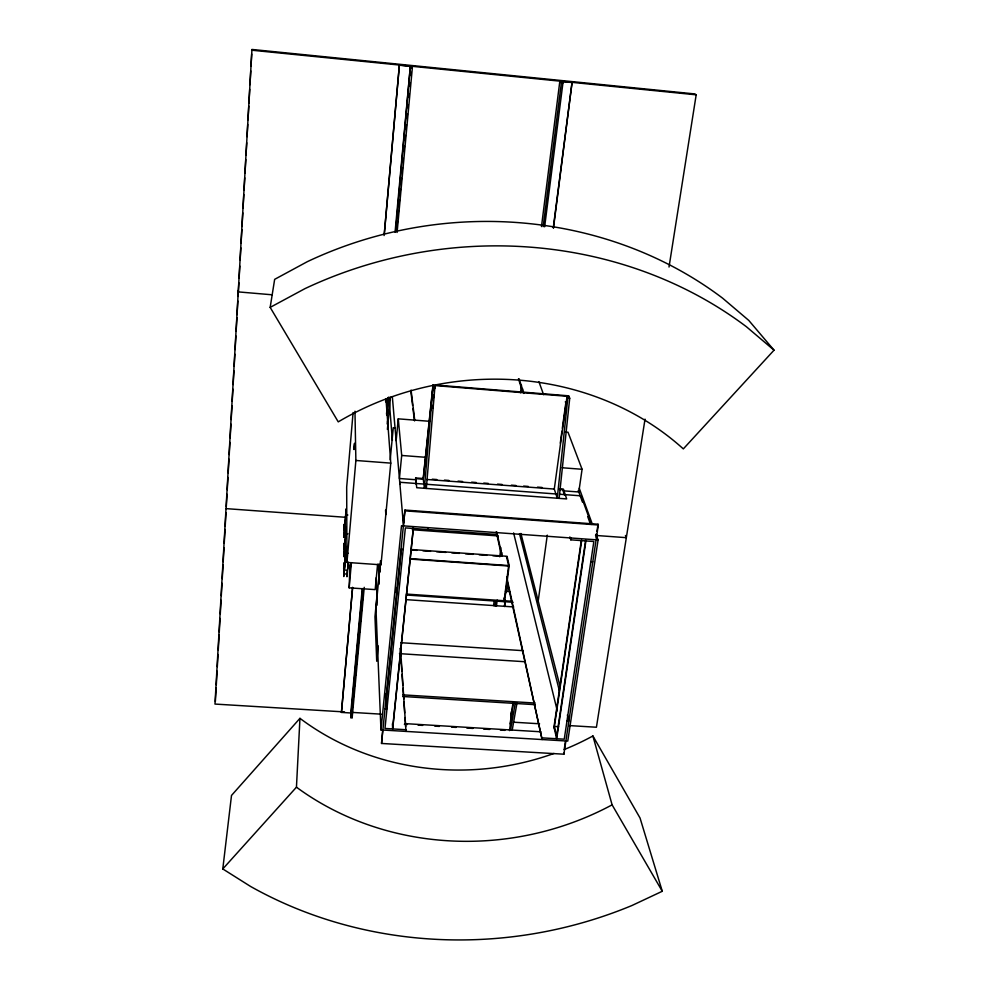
<?xml version="1.0" encoding="UTF-8"?>
<svg xmlns="http://www.w3.org/2000/svg" width="989" height="989" viewBox="0 0 989 989"><rect width="100%" height="100%" fill="white"/><g stroke="black" fill="none" stroke-linecap="round" stroke-linejoin="round"><path stroke-width="1.48" d="M364.236 587.33L352.158 717.742L350.811 717.655L350.786 712.982L341.44 712.414L352.591 587.318M344.753 543.32L344.37 549.377L344.419 547.721M344.815 524.85C344.877 522.897 344.283 533.615 344.419 528.707M344.345 529.671L344.642 525.369M344.395 549.216L344.642 544.284M344.382 567.327L344.333 569.071L344.654 563.829M563.977 749.625A258.067 236.037 -10 0 0 592.906 735.964L640.044 818.027L662.271 891.274L632.082 905.454A408.222 368.699 -10 0 1 250.551 886.441L222.785 868.948L296.453 787.182L299.951 718.335A258.067 236.037 -10 0 0 553.976 753.445M669.021 267.03L696.182 94.82L694.958 93.943L251.948 49.45L214.972 704.069L344.481 711.932M215.367 701.436L216.134 687.8M216.307 684.784L217.073 671.148M217.32 666.611L218 654.495M218.26 649.996L219.101 634.963M219.274 631.946L220.028 618.422M220.275 613.909L221.042 600.224M221.301 595.601L221.993 583.275M222.253 578.652L223.032 564.768M223.205 561.69L223.984 547.869M224.243 543.27L225.022 529.461M225.195 526.395L225.962 512.599M226.308 506.467L226.988 494.253M227.247 489.666L227.94 477.452M228.187 472.878L228.966 459.131M229.225 454.544L229.905 442.367M230.165 437.806L230.932 424.096M231.179 419.534L231.958 405.836M232.205 401.262L232.897 389.11M233.144 384.548L233.911 370.863M234.17 366.313L234.85 354.149M235.11 349.587L235.877 335.914M236.136 331.364L236.903 317.692M237.063 314.65L237.83 300.99M238.089 296.428L238.856 282.755M239.115 278.193L239.795 266.041M240.142 259.959L240.822 247.806M241.069 243.245L241.848 229.572M242.008 226.518L242.787 212.833M243.034 208.259L243.801 194.561M244.06 189.999L244.74 177.822M245 173.26L245.767 159.526M246.026 154.952L246.718 142.75M247.052 136.643L247.745 124.441M247.992 119.854L248.771 106.107M248.944 103.041L249.71 89.257M249.97 84.671L250.749 70.887M250.996 66.288L251.688 54.049M345.804 514.898L346.138 508.853L343.789 537.373L345.804 514.898L347.856 515.046M345.841 533.664L346.187 527.397L343.764 556.634L345.841 533.664L347.955 533.813M344.073 570.01L343.752 576.538L346.187 546.558L344.073 570.01L347.3 570.233L346.991 576.76L348.351 562.209M350.403 564.954L350.193 569.516L350.662 563.1M353.085 412.549L346.682 487.058L346.954 562.432L380.988 564.806L390.779 463.124L386.044 399.816M346.954 562.432L355.879 460.478L354.964 411.226M349.896 564.979L349.166 587.837L375.177 589.617L377.575 564.435M349.166 587.837L351.404 562.605M384.115 235.543L399.395 65.027L384.288 234.319M341.44 712.414L352.591 587.899M568.972 396.441L433.095 385.426L424.392 488.306L423.181 478.515L432.997 384.832M434.715 388.615L435.024 385.586L426.308 488.442L425.727 483.893M350.786 712.982L362.246 588.566M395.068 232.205L410.348 66.312L399.445 65.225M350.811 717.655L362.716 588.591M395.6 232.131L410.348 66.312M352.541 707.803L353.098 701.658M353.53 697.06L353.951 692.461M354.519 686.317L355.088 680.185M355.508 675.586L356.077 669.442M356.51 664.843L357.078 658.711M357.499 654.1L358.067 647.968M358.488 643.369L358.92 638.758M359.489 632.626L359.909 628.027M360.478 621.883L360.898 617.284M361.467 611.153L362.036 605.008M362.469 600.41L363.037 594.278M397.084 225.949L397.516 221.338M398.073 215.194L398.505 210.595M399.074 204.451L399.494 199.84M400.063 193.708L400.496 189.097M401.064 182.953L401.485 178.354M402.053 172.21L402.474 167.598M403.042 161.467L403.327 158.388M404.044 150.711L404.464 146.112M405.033 139.968L405.465 135.369M406.022 129.225L406.454 124.614M407.023 118.47L407.443 113.871M408.012 107.727L408.296 104.661M409.013 96.984L409.298 93.906M410.002 86.228L410.287 83.163M410.991 75.485L411.276 72.42M397.096 232.452L412.339 67.882L411.844 66.275M385.611 401.806L385.895 398.752M386.514 414.181L388.071 397.541M387.107 415.331L388.825 397.071M387.181 423.997L387.478 420.931M388.195 413.254L388.492 410.175M389.221 402.498L389.505 399.432M387.391 429.399L390.432 397.257M380.493 560.738L375.944 608.148L380.963 729.919L567.773 741.082L598.085 539.945L595.984 534.196M390.198 459.786L393.288 427.668L395.019 427.804M396.144 440.711L398.27 418.842L430.376 421.363M378.218 645.879L376.722 661.245L374.967 616.753L376.797 597.653L377.118 605.169M398.27 418.842L401.695 455.459L399.42 478.503L416.282 479.776M399.902 484.066L400.075 482.286L556.547 494.018M380.963 729.919L401.497 525.728L598.085 539.945M402.98 519.571L403.166 517.717L403.636 523.218L404.971 510.064L598.024 524.219L598.32 524.998L563.903 754.199L381.531 743.456L382.669 730.735M381.531 743.456L404.971 510.064M386.155 700.076L401.435 548.982M423.181 478.515L415.64 477.947L415.924 483.918M392.645 727.941L413.39 527.681L392.695 728.918L392.41 723.8M433.095 385.426L423.267 479.208L415.714 478.639M432.638 408.272L432.959 405.243M433.751 397.689L434.072 394.66M567.81 398.11L557.264 498.221L554.285 489.061L567.068 396.28L567.81 398.11L569.713 398.27L559.144 498.369M405.984 731.415L400.496 648.24M427.644 529.498L427.841 527.632M222.785 868.948L231.5 795.453L299.951 718.335M493.585 605.651L494.166 601.077M499.754 556.819L500.904 547.671M520.486 392.72L521.45 385.067M541.478 226.568L559.848 81.135L561.381 82.829L562.926 82.977L544.642 226.79M495.069 606.109L495.65 601.522M501.472 555.62L501.856 552.554M522.217 391.904L522.6 388.838M543.159 226.654L561.381 82.829M496.429 606.208L497.207 600.088M506.492 556.72L508.655 565.547L504.007 601.646M410.831 549.464L507.048 556.288L509.162 565.584L504.625 600.768L504.044 598.011M504.39 606.393L505.181 600.298M506.158 592.671L507.345 583.522M553.296 227.655L572.062 82.359L553.457 228.113M504.575 606.517L505.367 600.385M506.553 591.199L507.542 583.535M344.716 563.248L344.407 568.922M510.794 714.8L511.202 711.833M510.126 723.899L512.92 703.13M509.496 730.624L513.192 703.154M347.646 569.145L348.079 562.914M538.053 602.128L547.276 535.136M560.293 443.134L561.925 431.229M562.333 428.262L565.819 402.956L565.337 401.732M506.727 577.02L542.108 739.549L507.209 581.445M542.343 737.881L564.249 739.191L593.845 541.502L570.814 539.833L571.086 537.991M564.929 431.97L567.995 432.218L582.076 469.281L578.812 491.99L563.47 490.841M581.285 540.513L553.951 727.138L556.708 738.746L585.908 540.934L585.636 540.13L556.473 737.769M554.174 728.089L581.717 540.13M564.311 748.871L565.399 741.651M596.083 537.163L596.515 534.283M596.948 531.402L598.024 524.219M645.026 419.151L596.429 727.236L568.774 725.555M270.17 307.381L274.658 279.343L307.344 261.665A381.482 344.963 -10 0 1 722.6 298.159L748.784 320.424L774.028 350.18L683.325 448.895A276.475 246.545 -10 0 0 338.25 421.87L270.17 307.381L304.946 288.64A404.044 361.195 -10 0 1 746.386 326.716L774.028 350.18M510.497 730.154L515.306 702.796M512.178 730.253L517 702.895M238.436 290.358L238.065 291.879L271.901 294.771M558.624 726.692L554.421 726.445L556.72 736.1M405.614 723.651L540.909 731.798M404.377 724.294L407.419 724.48M418.087 725.122L422.662 725.394M434.839 726.136L439.413 726.408M451.602 727.138L456.176 727.409M466.833 728.052L472.927 728.423M483.596 729.066L489.691 729.437M500.347 730.08L504.922 730.352M406.17 729.734L384.981 728.46L405.366 527.891L496.812 534.468M402.857 694.859L535.309 703.068M402.696 696.479L535.074 704.675M385.042 708.693L386.983 708.816L386.229 693.437M567.006 720.82L568.898 720.944L567.377 714.985M381.309 714.169L352.109 712.401L352.158 717.742M513.452 722.193L539.574 723.787M400.891 642.714L522.958 650.663M399.457 653.642L525.208 661.752M505.416 591.311L509.681 591.595M406.491 594.08L511.808 601.263M406.392 595.007L513.13 602.276M406.022 599.631L513.699 606.937M345.878 553.074L348.054 553.222M344.073 553.988L346.175 554.137M410.163 558.612L509.162 565.584M410.114 559.082L508.606 566.005M344.061 573.867L347.312 574.09M412.252 529.733L498.184 535.927M590.829 561.653L592.794 561.789M410.781 549.933L416.863 550.366M422.933 550.799L430.536 551.33M436.606 551.763L445.718 552.406M451.8 552.839L459.391 553.383M465.473 553.803L473.063 554.347M479.146 554.78L486.736 555.311M492.819 555.744L500.409 556.288M401.151 549.315L403.166 549.464M405.045 510.843L598.32 524.998M225.925 508.618L346.051 517.334M595.539 535.432L626.334 537.67L625.444 535.482M432.267 479.208L436.817 479.541M444.382 480.11L448.932 480.456M458.018 481.136L462.555 481.482M471.642 482.162L476.191 482.508M483.757 483.077L488.306 483.423M497.504 484.116L502.115 484.462M511.338 485.154L515.949 485.5M523.638 486.081L528.25 486.427M537.472 487.12L542.083 487.466M558.884 488.739L563.322 489.073L566.672 498.926L416.74 487.725L415.64 477.947M426.692 479.467L554.285 489.061M559.106 489.431L563.557 489.765M559.613 494.24L581.087 495.848L591.471 524.454M401.695 455.459L426.148 457.338M562.209 467.76L582.076 469.281M355.879 460.478L390.779 463.124M436.05 385.08L568.724 395.823L569.713 398.27M433.392 387.243L435.333 387.391M251.614 50.192L696.182 94.82M572.26 82.569L561.567 81.494L562.926 82.977M410.769 67.722L412.339 67.882M592.906 735.964L612.104 804.848L662.271 891.274M579.245 488.257L592.324 524.145M538.881 381.618L543.604 394.673M578.256 490.457L582.447 502.066M587.701 516.579L590.322 523.836M563.087 490.804L564.509 495.044M519.101 378.849L523.873 393.449M518.446 378.861L522.724 392.027M569.862 536.916L570.814 539.833M520.906 533.454L560.145 686.712M519.497 533.652L559.403 690.878M513.6 532.923L557.277 710.794M563.668 753.21L563.903 754.199M496.738 531.909L502.066 555.966M496.243 531.748L501.559 555.843M411.065 390.074L414.787 420.646M410.905 391.607L412.586 405.403M412.957 408.469L414.44 420.721M392.324 396.651L403.524 525.876M389.184 400.421L392.386 440.328M396.305 588.282L396.626 592.893M396.057 588.195L396.379 592.819M400.224 648.252L400.755 655.954M401.077 660.578L401.818 671.358M402.041 674.436L402.783 685.216M402.993 688.295L403.747 699.075M403.957 702.153L404.711 712.933M405.033 717.557L405.663 726.791M385.549 510.089L385.821 514.614M380.827 561.727L380.988 564.806M379.875 564.225L380.246 571.914M378.255 564.113L379.195 584.116M376.277 577.663L377.279 600.743M612.104 804.848A279.318 251.639 -10 0 1 296.453 787.182M354 449.463L354.532 443.431L354 449.463M343.727 529.622L343.752 530.252L344.197 524.182L343.727 529.622M343.715 548.66L343.739 549.34L344.197 543.097L343.715 548.66M343.69 568.341L343.715 569.058L344.184 562.642L343.69 568.341"/></g></svg>
